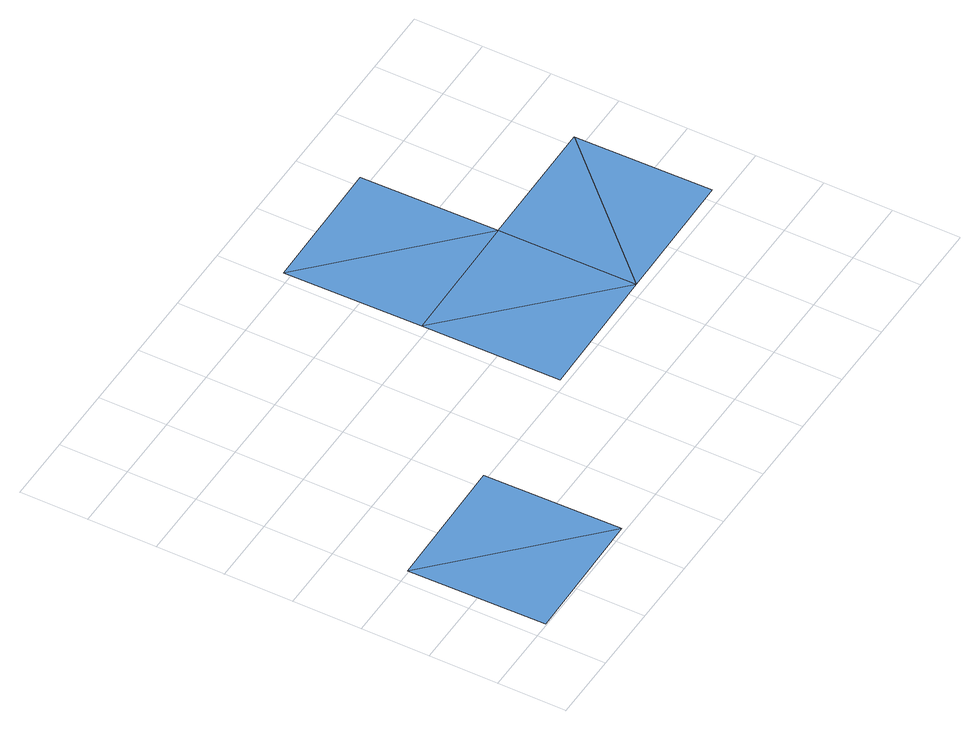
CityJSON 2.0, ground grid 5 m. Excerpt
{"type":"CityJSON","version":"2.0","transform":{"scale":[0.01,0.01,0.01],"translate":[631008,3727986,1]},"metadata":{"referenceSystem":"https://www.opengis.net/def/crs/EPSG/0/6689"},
"CityObjects":{
"waterbody1":{"type":"WaterBody","attributes":{"name":"福岡県津波浸水想定図","class":"1140","function":"2","WaterBodyTsunamiRiskAttribute.description":"1","WaterBodyTsunamiRiskAttribute.rank":"3"},"geometry":[{"type":"MultiSurface","lod":"1","boundaries":[[[0,1,2]],[[1,3,2]],[[4,5,6]],[[4,7,8]],[[4,6,7]],[[8,7,9]]]}]},
"waterbody2":{"type":"WaterBody","attributes":{"name":"福岡県津波浸水想定図","class":"1140","function":"2","WaterBodyTsunamiRiskAttribute.description":"1","WaterBodyTsunamiRiskAttribute.rank":"1"},"geometry":[{"type":"MultiSurface","lod":"1","boundaries":[[[6,10,7]],[[6,11,10]]]}]}
},
"vertices":[
[118,6,84],[1118,25,82],[98,1005,84],[1099,1025,82],[2079,2044,96],[2098,1044,85],[3097,1063,85],[3078,2063,96],[2059,3043,96],[3059,3062,96],
[4078,2083,76],[4097,1083,76]
]}
